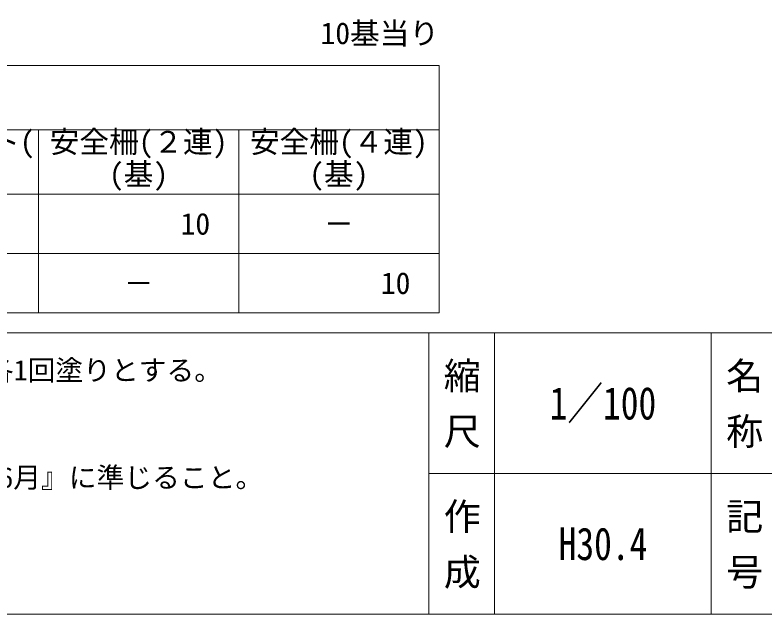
# Model space of a CAD drawing. Units: millimetres at full size, sheet at 1:100; details may follow other scales. Extents: x 485 to 27866, y 12891 to 31558.
# Drawn here: x 13014 to 18251, y 12891 to 17080 of the extents above; entities that cross this region are included whole.
import ezdxf
from ezdxf.enums import TextEntityAlignment as Align

# ---------------------------------------------------------------- set-up
doc = ezdxf.new("R2010")
doc.units = ezdxf.units.MM
doc.header["$LTSCALE"] = 100
doc.layers.add('0_2', color=7, linetype='Continuous', lineweight=13)
doc.layers.add('_0-0_', color=7, linetype='Continuous', lineweight=13)
doc.styles.add('@ＭＳ ゴシック', font='')
doc.styles.add('ＭＳ ゴシック', font='')
doc.styles.get('@ＭＳ ゴシック').set_extended_font_data('@MS Gothic')
doc.styles.get('ＭＳ ゴシック').set_extended_font_data('MS Gothic')

msp = doc.modelspace()

# ---------------------------------------------------------------- linework, layer by layer
at = {"layer": '0_2'}
for p, q in [((5278.8, 16727.5), (15978.8, 16727.5)), ((15978.8, 16727.5), (15978.8, 14997.5)), ((7128.8, 16277.5), (15978.8, 16277.5)), ((13178.8, 16277.5), (13178.8, 14997.5)), ((14578.8, 16277.5), (14578.8, 14997.5)), ((5278.8, 15827.5), (15978.8, 15827.5)), ((5278.8, 15412.5), (15978.8, 15412.5)), ((5278.8, 14997.5), (15978.8, 14997.5)), ((25627.4, 13873.7), (15908, 13873.7))]:
    msp.add_line(p, q, dxfattribs=at)
at = {"layer": '_0-0_', "color": 6}
msp.add_line((484.6, 14856.6), (27865.9, 14856.6), dxfattribs=at)
at = {"layer": '_0-0_'}
for p, q in [((15908, 14856.6), (15908, 12890.9)), ((16367.6, 14856.6), (16367.6, 12890.9)), ((17882.3, 14856.6), (17882.3, 12892))]:
    msp.add_line(p, q, dxfattribs=at)
at = {"layer": '_0-0_', "color": 6}
msp.add_lwpolyline([(27865.9, 31009), (484.6, 31009), (484.6, 12890.9), (27865.9, 12890.9)], close=True, dxfattribs=at)

# ---------------------------------------------------------------- texts
at = {"layer": '_0-0_', "style": 'ＭＳ ゴシック'}
for s, p in [('10基当り', (15978.8, 16952.5)), ('10', (14378.8, 15620)), ('10', (15778.8, 15205))]:
    msp.add_text(s, height=151.9, dxfattribs=at).set_placement(p, align=Align.MIDDLE_RIGHT)
for s, height, p in [('コンクリート(', 151.9, (11805.4, 16269.2)), ('安全柵(２連)', 151.9, (13257.2, 16269.2)), ('安全柵(４連)', 151.9, (14657.2, 16269.2)), ('(基)', 151.9, (13671.6, 16043)), ('(基)', 151.9, (15071.6, 16043)), ('○鉄部は亜鉛メッキのうえ、下塗、中塗、上塗各1回塗りとする。', 142.4, (8732.2, 14667)), ('○『遊具の安全に関する基準JPFA-SP-S：2014年6月』に準じること。', 142.4, (8732.2, 13917))]:
    msp.add_text(s, height=height, dxfattribs=at).set_placement(p, align=Align.TOP_LEFT)
for p in [(15278.8, 15620), (13878.8, 15205)]:
    msp.add_text('－', height=151.9, dxfattribs=at).set_placement(p, align=Align.MIDDLE_CENTER)
at = {"layer": '_0-0_', "style": '@ＭＳ ゴシック'}
for s, p in [(' 縮 尺 ', (16137.8, 14365.2)), ('名 称', (18112.2, 14365.2)), ('作 成', (16137.8, 13382.3)), ('記 号', (18112.2, 13382.3))]:
    msp.add_text(s, height=189.9, rotation=270, dxfattribs=at).set_placement(p, align=Align.MIDDLE_CENTER)
at = {"layer": '_0-0_', "style": 'ＭＳ ゴシック', "width": 0.8}
for s, p in [('1／100', (17125, 14365.2)), ('H30.4', (17125, 13382.3))]:
    msp.add_text(s, height=227.9, dxfattribs=at).set_placement(p, align=Align.MIDDLE_CENTER)

doc.saveas('drawing.dxf')
